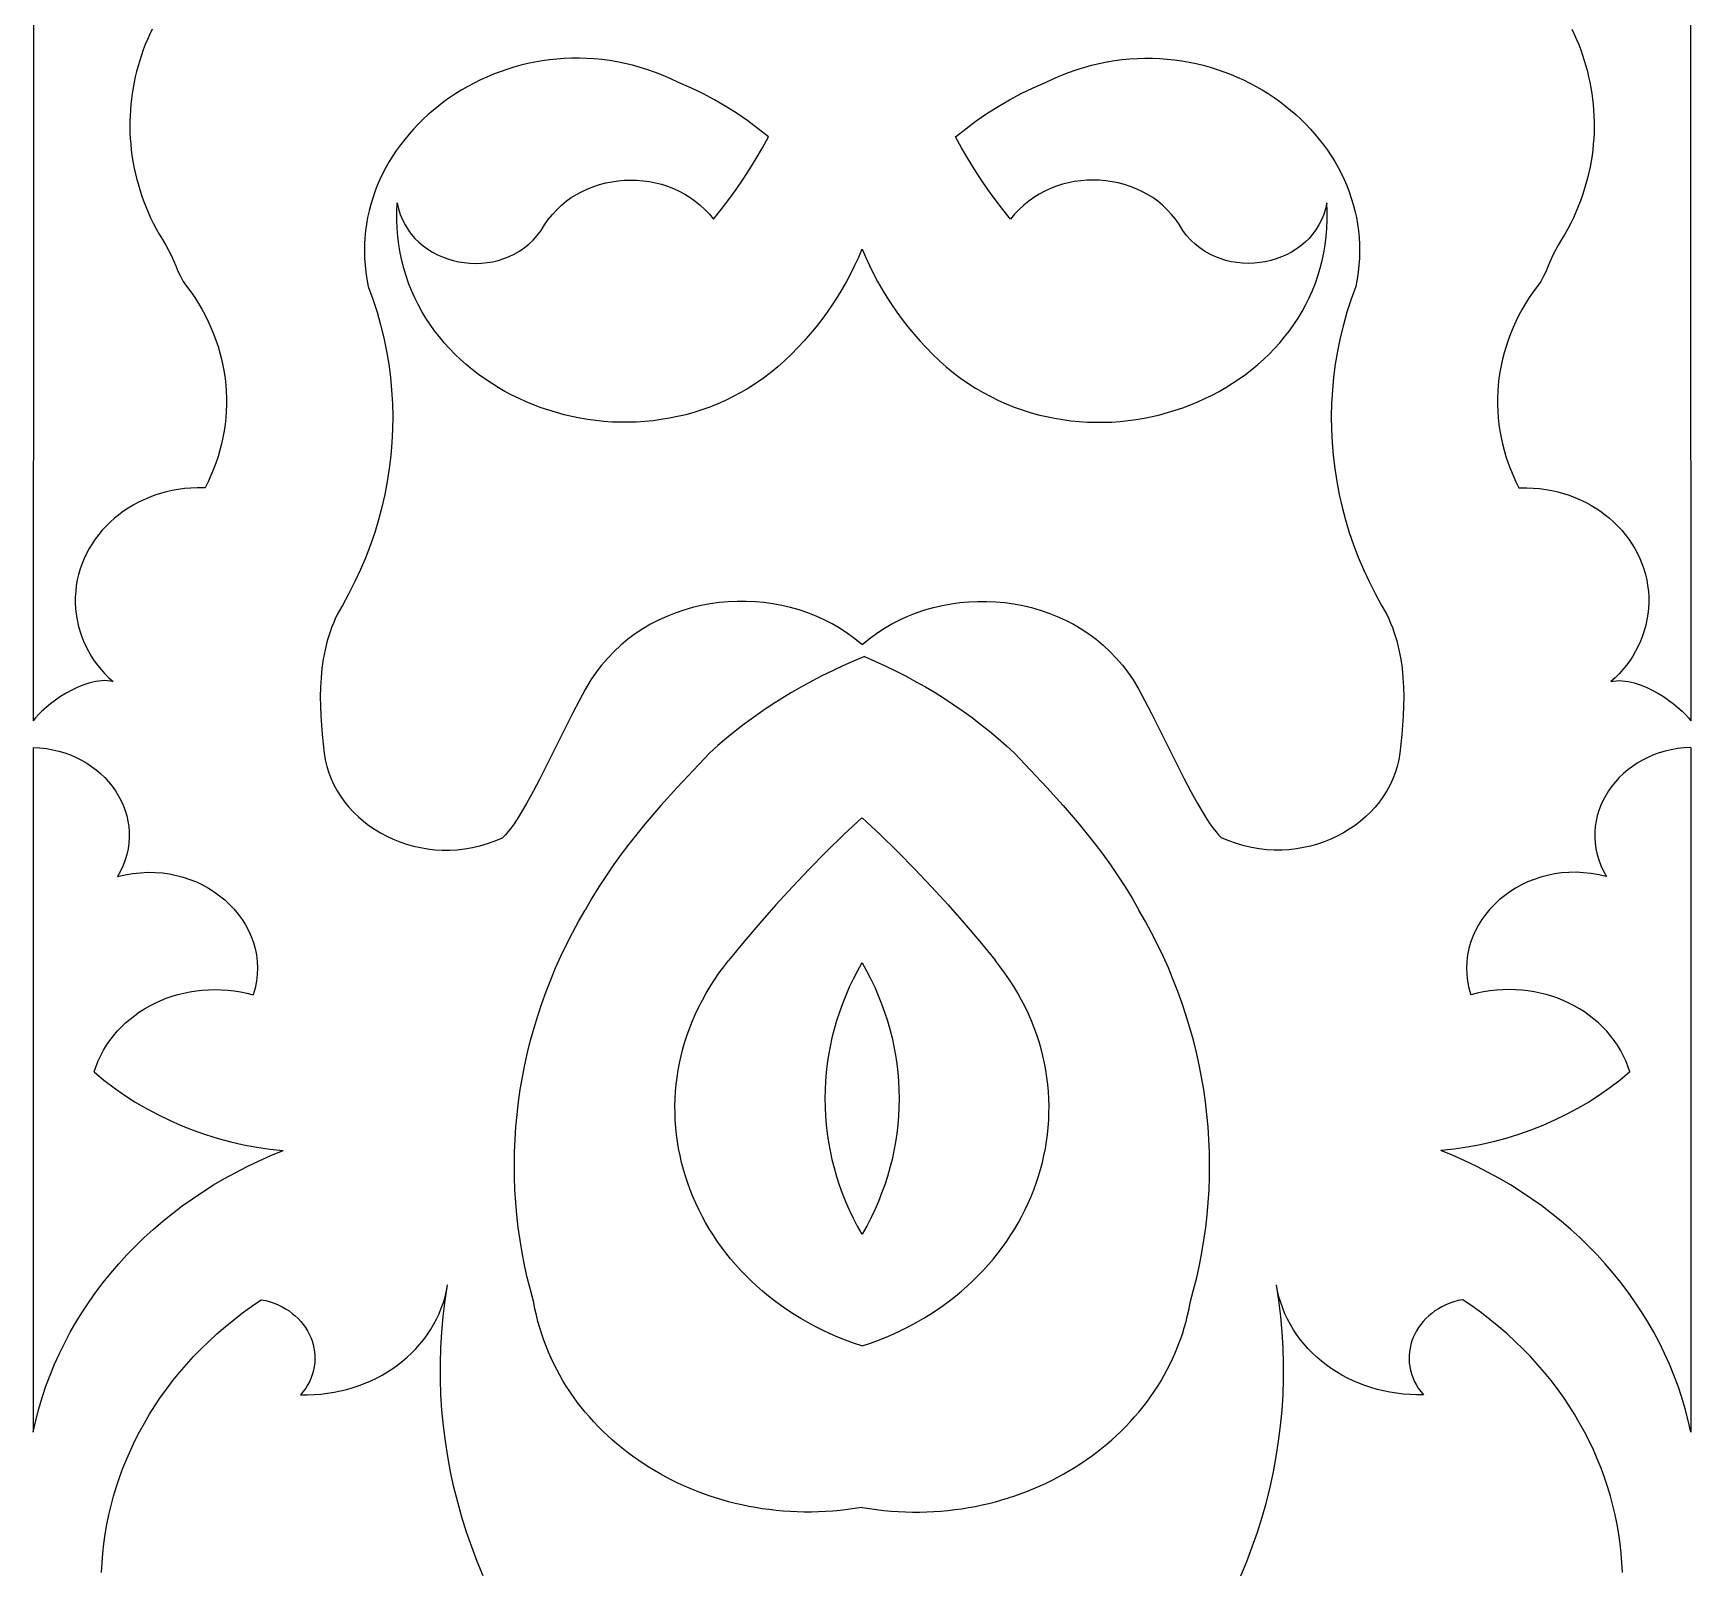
# Model space of a CAD drawing. Extents: x -43 to 42, y -286 to 286.
# Drawn here: x -42.5 to 42.5, y 134.9 to 213.6 of the extents above; entities that cross this region are included whole.
import ezdxf

# ---------------------------------------------------------------- set-up
doc = ezdxf.new("R2010")
doc.units = 0
doc.layers.add('LAYER_1', color=18, linetype='CONTINUOUS')

msp = doc.modelspace()

# ---------------------------------------------------------------- linework, layer by layer
at = {"layer": 'LAYER_1'}
for points in [[(-42.475, 231.736), (-42.495, 178.334)], [(42.469, 231.736), (42.489, 178.334)], [(-36.402, 213.795), (-36.525, 213.532), (-36.641, 213.266), (-36.751, 212.998), (-36.853, 212.728), (-36.949, 212.455), (-37.038, 212.181), (-37.12, 211.904), (-37.195, 211.626), (-37.263, 211.346), (-37.323, 211.064), (-37.377, 210.781), (-37.423, 210.496), (-37.462, 210.21), (-37.493, 209.923), (-37.517, 209.635), (-37.534, 209.346), (-37.543, 209.057), (-37.544, 208.766), (-37.538, 208.475), (-37.523, 208.184), (-37.502, 207.892), (-37.472, 207.6), (-37.434, 207.308), (-37.388, 207.016), (-37.335, 206.724), (-37.273, 206.433), (-37.203, 206.142), (-37.125, 205.851), (-37.038, 205.561), (-36.943, 205.271), (-36.84, 204.983), (-36.728, 204.695), (-36.608, 204.409), (-36.48, 204.124), (-36.342, 203.84), (-36.196, 203.557), (-36.041, 203.276), (-35.878, 202.997), (-35.705, 202.719), (-35.556, 202.463), (-35.426, 202.198), (-35.192, 201.655), (-35.075, 201.384), (-34.948, 201.118), (-34.804, 200.86), (-34.723, 200.736), (-34.636, 200.615), (-34.421, 200.325), (-34.219, 200.03), (-34.028, 199.731), (-33.849, 199.427), (-33.682, 199.119), (-33.526, 198.807), (-33.383, 198.492), (-33.251, 198.173), (-33.132, 197.852), (-33.024, 197.527), (-32.928, 197.201), (-32.844, 196.872), (-32.772, 196.541), (-32.712, 196.209), (-32.664, 195.876), (-32.628, 195.541), (-32.604, 195.206), (-32.592, 194.87), (-32.591, 194.534), (-32.603, 194.198), (-32.627, 193.862), (-32.663, 193.527), (-32.711, 193.193), (-32.771, 192.86), (-32.843, 192.529), (-32.926, 192.199), (-33.023, 191.871), (-33.131, 191.545), (-33.251, 191.222), (-33.383, 190.902), (-33.527, 190.585), (-33.684, 190.271), (-33.772, 190.275), (-34.1, 190.277), (-34.424, 190.264), (-34.744, 190.236), (-35.059, 190.195), (-35.37, 190.139), (-35.675, 190.069), (-35.974, 189.987), (-36.267, 189.892), (-36.553, 189.784), (-36.832, 189.664), (-37.103, 189.533), (-37.367, 189.39), (-37.622, 189.235), (-37.869, 189.071), (-38.106, 188.896), (-38.334, 188.71), (-38.552, 188.516), (-38.759, 188.312), (-38.956, 188.099), (-39.141, 187.877), (-39.315, 187.647), (-39.477, 187.409), (-39.626, 187.164), (-39.762, 186.912), (-39.886, 186.652), (-39.995, 186.387), (-40.09, 186.115), (-40.171, 185.837), (-40.237, 185.554), (-40.288, 185.266), (-40.322, 184.973), (-40.341, 184.676), (-40.343, 184.378), (-40.328, 184.083), (-40.298, 183.793), (-40.252, 183.507), (-40.19, 183.225), (-40.114, 182.948), (-40.023, 182.677), (-39.918, 182.411), (-39.8, 182.151), (-39.668, 181.898), (-39.523, 181.651), (-39.365, 181.412), (-39.195, 181.18), (-39.014, 180.956), (-38.821, 180.741), (-38.617, 180.534), (-38.402, 180.336)], [(36.396, 213.795), (36.519, 213.532), (36.635, 213.266), (36.744, 212.998), (36.847, 212.728), (36.943, 212.455), (37.032, 212.181), (37.114, 211.904), (37.189, 211.626), (37.256, 211.346), (37.317, 211.064), (37.371, 210.781), (37.417, 210.496), (37.456, 210.21), (37.487, 209.923), (37.511, 209.635), (37.528, 209.346), (37.537, 209.057), (37.538, 208.766), (37.531, 208.475), (37.517, 208.184), (37.495, 207.892), (37.466, 207.6), (37.428, 207.308), (37.382, 207.016), (37.329, 206.724), (37.267, 206.433), (37.197, 206.142), (37.118, 205.851), (37.032, 205.561), (36.937, 205.271), (36.834, 204.983), (36.722, 204.695), (36.602, 204.409), (36.473, 204.124), (36.336, 203.84), (36.19, 203.557), (36.035, 203.276), (35.871, 202.997), (35.699, 202.719), (35.55, 202.463), (35.42, 202.198), (35.186, 201.655), (35.069, 201.384), (34.942, 201.118), (34.798, 200.86), (34.717, 200.736), (34.63, 200.615), (34.415, 200.325), (34.212, 200.03), (34.022, 199.731), (33.843, 199.427), (33.675, 199.119), (33.52, 198.807), (33.377, 198.492), (33.245, 198.173), (33.126, 197.852), (33.018, 197.527), (32.922, 197.201), (32.838, 196.872), (32.766, 196.541), (32.706, 196.209), (32.658, 195.876), (32.622, 195.541), (32.598, 195.206), (32.585, 194.87), (32.585, 194.534), (32.597, 194.198), (32.621, 193.862), (32.657, 193.527), (32.705, 193.193), (32.764, 192.86), (32.836, 192.529), (32.92, 192.199), (33.016, 191.871), (33.124, 191.545), (33.245, 191.222), (33.377, 190.902), (33.521, 190.585), (33.678, 190.271), (33.766, 190.275), (34.094, 190.277), (34.418, 190.264), (34.738, 190.236), (35.053, 190.195), (35.364, 190.139), (35.669, 190.069), (35.968, 189.987), (36.26, 189.892), (36.547, 189.784), (36.826, 189.664), (37.097, 189.533), (37.361, 189.39), (37.616, 189.235), (37.863, 189.071), (38.1, 188.896), (38.328, 188.71), (38.546, 188.516), (38.753, 188.312), (38.95, 188.099), (39.135, 187.877), (39.309, 187.647), (39.471, 187.409), (39.62, 187.164), (39.756, 186.912), (39.879, 186.652), (39.989, 186.387), (40.084, 186.115), (40.165, 185.837), (40.231, 185.554), (40.281, 185.266), (40.316, 184.973), (40.335, 184.676), (40.337, 184.378), (40.322, 184.083), (40.292, 183.793), (40.246, 183.507), (40.184, 183.225), (40.108, 182.948), (40.017, 182.677), (39.912, 182.411), (39.793, 182.151), (39.661, 181.898), (39.516, 181.651), (39.359, 181.412), (39.189, 181.18), (39.008, 180.956), (38.815, 180.741), (38.611, 180.534), (38.396, 180.336)], [(-0.012, 202.506), (-0.191, 202.082), (-0.383, 201.664), (-0.587, 201.25), (-0.804, 200.843), (-1.033, 200.441), (-1.275, 200.045), (-1.528, 199.655), (-1.793, 199.272), (-2.07, 198.896), (-2.358, 198.526), (-2.658, 198.164), (-2.97, 197.809), (-3.292, 197.462), (-3.625, 197.122), (-3.97, 196.791), (-4.325, 196.468), (-4.689, 196.173), (-5.06, 195.895), (-5.438, 195.634), (-5.821, 195.39), (-6.209, 195.163), (-6.603, 194.952), (-7.001, 194.758), (-7.403, 194.579), (-7.808, 194.417), (-8.217, 194.27), (-8.629, 194.139), (-9.043, 194.024), (-9.46, 193.923), (-9.878, 193.838), (-10.297, 193.768), (-10.717, 193.712), (-11.138, 193.671), (-11.558, 193.644), (-11.979, 193.632), (-12.398, 193.633), (-12.816, 193.648), (-13.233, 193.677), (-13.647, 193.72), (-14.059, 193.776), (-14.468, 193.844), (-14.874, 193.926), (-15.276, 194.021), (-15.675, 194.128), (-16.068, 194.248), (-16.457, 194.38), (-16.84, 194.524), (-17.218, 194.679), (-17.59, 194.847), (-17.955, 195.026), (-18.313, 195.216), (-18.663, 195.418), (-19.006, 195.631), (-19.341, 195.854), (-19.667, 196.088), (-19.984, 196.333), (-20.292, 196.588), (-20.59, 196.853), (-20.878, 197.128), (-21.155, 197.412), (-21.421, 197.707), (-21.675, 198.011), (-21.918, 198.324), (-22.148, 198.646), (-22.366, 198.976), (-22.57, 199.316), (-22.761, 199.664), (-22.938, 200.021), (-23.101, 200.385), (-23.249, 200.758), (-23.382, 201.139), (-23.499, 201.527), (-23.601, 201.922), (-23.686, 202.325), (-23.754, 202.735), (-23.805, 203.152), (-23.838, 203.576), (-23.854, 204.006), (-23.851, 204.443), (-23.829, 204.886), (-23.764, 204.581), (-23.675, 204.29), (-23.564, 204.014), (-23.432, 203.752), (-23.281, 203.506), (-23.111, 203.275), (-22.923, 203.06), (-22.721, 202.86), (-22.503, 202.677), (-22.272, 202.509), (-22.03, 202.359), (-21.776, 202.225), (-21.514, 202.109), (-21.243, 202.009), (-20.965, 201.927), (-20.682, 201.863), (-20.395, 201.818), (-20.104, 201.79), (-19.812, 201.781), (-19.52, 201.791), (-19.229, 201.82), (-18.94, 201.868), (-18.654, 201.936), (-18.373, 202.023), (-18.099, 202.131), (-17.831, 202.259), (-17.573, 202.407), (-17.324, 202.576), (-17.087, 202.766), (-16.862, 202.978), (-16.651, 203.211), (-16.455, 203.466), (-16.28, 203.759), (-16.088, 204.035), (-15.88, 204.293), (-15.656, 204.534), (-15.419, 204.757), (-15.169, 204.962), (-14.907, 205.15), (-14.634, 205.32), (-14.351, 205.473), (-14.06, 205.608), (-13.761, 205.725), (-13.456, 205.824), (-13.145, 205.905), (-12.829, 205.969), (-12.511, 206.015), (-12.19, 206.043), (-11.867, 206.053), (-11.545, 206.045), (-11.224, 206.019), (-10.904, 205.976), (-10.588, 205.914), (-10.276, 205.834), (-9.969, 205.736), (-9.668, 205.621), (-9.375, 205.487), (-9.09, 205.335), (-8.815, 205.164), (-8.55, 204.976), (-8.296, 204.77), (-8.056, 204.545), (-7.829, 204.302), (-7.617, 204.041), (-7.217, 204.541), (-6.83, 205.049), (-6.458, 205.566), (-6.099, 206.091), (-5.754, 206.623), (-5.423, 207.163), (-5.107, 207.711), (-4.804, 208.266), (-5.321, 208.687), (-5.855, 209.089), (-6.408, 209.47), (-6.978, 209.831), (-7.564, 210.171), (-8.165, 210.49), (-8.782, 210.786), (-9.412, 211.06), (-9.804, 211.245), (-10.198, 211.415), (-10.591, 211.568), (-10.986, 211.707), (-11.38, 211.83), (-11.775, 211.938), (-12.169, 212.032), (-12.563, 212.111), (-12.955, 212.176), (-13.347, 212.228), (-13.737, 212.265), (-14.126, 212.289), (-14.512, 212.3), (-14.897, 212.297), (-15.279, 212.282), (-15.658, 212.254), (-16.034, 212.214), (-16.407, 212.162), (-16.776, 212.098), (-17.141, 212.022), (-17.503, 211.935), (-17.86, 211.837), (-18.212, 211.727), (-18.559, 211.607), (-18.902, 211.476), (-19.238, 211.335), (-19.569, 211.184), (-19.895, 211.023), (-20.213, 210.853), (-20.526, 210.673), (-20.831, 210.484), (-21.129, 210.286), (-21.42, 210.079), (-21.704, 209.864), (-21.979, 209.64), (-22.246, 209.409), (-22.505, 209.169), (-22.755, 208.923), (-22.997, 208.669), (-23.229, 208.407), (-23.451, 208.139), (-23.664, 207.864), (-23.866, 207.583), (-24.058, 207.296), (-24.24, 207.002), (-24.411, 206.703), (-24.57, 206.399), (-24.719, 206.089), (-24.855, 205.774), (-24.98, 205.454), (-25.092, 205.13), (-25.192, 204.801), (-25.279, 204.468), (-25.353, 204.132), (-25.414, 203.791), (-25.461, 203.447), (-25.495, 203.1), (-25.514, 202.75), (-25.519, 202.397), (-25.509, 202.042), (-25.484, 201.684), (-25.444, 201.324), (-25.389, 200.963), (-25.318, 200.599), (-25.082, 199.944), (-24.87, 199.285), (-24.684, 198.622), (-24.522, 197.956), (-24.385, 197.288), (-24.273, 196.618), (-24.184, 195.947), (-24.121, 195.275), (-24.081, 194.603), (-24.065, 193.931), (-24.073, 193.26), (-24.106, 192.59), (-24.161, 191.923), (-24.241, 191.257), (-24.344, 190.595), (-24.47, 189.936), (-24.62, 189.281), (-24.793, 188.63), (-24.989, 187.985), (-25.208, 187.345), (-25.45, 186.711), (-25.715, 186.084), (-26.002, 185.464), (-26.312, 184.852), (-26.644, 184.248), (-26.676, 184.195), (-26.796, 183.984), (-26.908, 183.771), (-27.012, 183.554), (-27.108, 183.335), (-27.197, 183.113), (-27.278, 182.888), (-27.42, 182.432), (-27.536, 181.968), (-27.626, 181.496), (-27.694, 181.019), (-27.741, 180.537), (-27.769, 180.052), (-27.779, 179.565), (-27.774, 179.078), (-27.755, 178.59), (-27.724, 178.105), (-27.683, 177.622), (-27.578, 176.67), (-27.524, 176.328), (-27.445, 175.993), (-27.345, 175.666), (-27.222, 175.347), (-27.079, 175.038), (-26.915, 174.738), (-26.733, 174.449), (-26.532, 174.171), (-26.314, 173.905), (-26.079, 173.65), (-25.828, 173.409), (-25.563, 173.18), (-25.283, 172.966), (-24.991, 172.766), (-24.685, 172.581), (-24.369, 172.413), (-24.042, 172.26), (-23.704, 172.124), (-23.358, 172.006), (-23.004, 171.906), (-22.643, 171.825), (-22.275, 171.763), (-21.902, 171.72), (-21.524, 171.699), (-21.142, 171.698), (-20.757, 171.719), (-20.37, 171.762), (-19.981, 171.829), (-19.593, 171.918), (-19.204, 172.032), (-18.817, 172.17), (-18.432, 172.334)], [(0.006, 202.506), (0.185, 202.082), (0.377, 201.664), (0.581, 201.25), (0.798, 200.843), (1.027, 200.441), (1.268, 200.045), (1.522, 199.655), (1.787, 199.272), (2.064, 198.896), (2.352, 198.526), (2.652, 198.164), (2.963, 197.809), (3.286, 197.462), (3.619, 197.122), (3.963, 196.791), (4.318, 196.468), (4.683, 196.173), (5.054, 195.895), (5.432, 195.634), (5.815, 195.39), (6.203, 195.163), (6.597, 194.952), (6.994, 194.758), (7.396, 194.579), (7.802, 194.417), (8.211, 194.27), (8.623, 194.139), (9.037, 194.024), (9.454, 193.923), (9.872, 193.838), (10.291, 193.768), (10.711, 193.712), (11.132, 193.671), (11.552, 193.644), (11.972, 193.632), (12.392, 193.633), (12.81, 193.648), (13.226, 193.677), (13.641, 193.72), (14.053, 193.776), (14.462, 193.844), (14.868, 193.926), (15.27, 194.021), (15.668, 194.128), (16.062, 194.248), (16.451, 194.38), (16.834, 194.524), (17.212, 194.679), (17.583, 194.847), (17.948, 195.026), (18.307, 195.216), (18.657, 195.418), (19, 195.631), (19.335, 195.854), (19.661, 196.088), (19.978, 196.333), (20.286, 196.588), (20.584, 196.853), (20.871, 197.128), (21.148, 197.412), (21.414, 197.707), (21.669, 198.011), (21.912, 198.324), (22.142, 198.646), (22.36, 198.976), (22.564, 199.316), (22.755, 199.664), (22.932, 200.021), (23.095, 200.385), (23.243, 200.758), (23.376, 201.139), (23.493, 201.527), (23.595, 201.922), (23.68, 202.325), (23.748, 202.735), (23.799, 203.152), (23.832, 203.576), (23.848, 204.006), (23.844, 204.443), (23.823, 204.886), (23.757, 204.581), (23.669, 204.29), (23.558, 204.014), (23.426, 203.752), (23.274, 203.506), (23.104, 203.275), (22.917, 203.06), (22.714, 202.86), (22.497, 202.677), (22.266, 202.509), (22.023, 202.359), (21.77, 202.225), (21.507, 202.109), (21.237, 202.009), (20.959, 201.927), (20.676, 201.863), (20.389, 201.818), (20.098, 201.79), (19.806, 201.781), (19.514, 201.791), (19.223, 201.82), (18.934, 201.868), (18.648, 201.936), (18.367, 202.023), (18.092, 202.131), (17.825, 202.259), (17.566, 202.407), (17.318, 202.576), (17.08, 202.766), (16.855, 202.978), (16.644, 203.211), (16.448, 203.466), (16.274, 203.759), (16.082, 204.035), (15.873, 204.293), (15.65, 204.534), (15.413, 204.757), (15.163, 204.962), (14.901, 205.15), (14.628, 205.32), (14.345, 205.473), (14.054, 205.608), (13.755, 205.725), (13.449, 205.824), (13.138, 205.905), (12.823, 205.969), (12.504, 206.015), (12.183, 206.043), (11.861, 206.053), (11.539, 206.045), (11.218, 206.019), (10.898, 205.976), (10.582, 205.914), (10.27, 205.834), (9.963, 205.736), (9.662, 205.621), (9.369, 205.487), (9.084, 205.335), (8.808, 205.164), (8.543, 204.976), (8.29, 204.77), (8.049, 204.545), (7.823, 204.302), (7.611, 204.041), (7.21, 204.541), (6.824, 205.049), (6.452, 205.566), (6.093, 206.091), (5.748, 206.623), (5.417, 207.163), (5.101, 207.711), (4.798, 208.266), (5.315, 208.687), (5.849, 209.089), (6.402, 209.47), (6.971, 209.831), (7.557, 210.171), (8.159, 210.49), (8.776, 210.786), (9.406, 211.06), (9.798, 211.245), (10.191, 211.415), (10.585, 211.568), (10.98, 211.707), (11.374, 211.83), (11.769, 211.938), (12.163, 212.032), (12.556, 212.111), (12.949, 212.176), (13.341, 212.228), (13.731, 212.265), (14.119, 212.289), (14.506, 212.3), (14.89, 212.297), (15.272, 212.282), (15.652, 212.254), (16.028, 212.214), (16.401, 212.162), (16.77, 212.098), (17.135, 212.022), (17.497, 211.935), (17.854, 211.837), (18.206, 211.727), (18.553, 211.607), (18.896, 211.476), (19.232, 211.335), (19.563, 211.184), (19.888, 211.023), (20.207, 210.853), (20.519, 210.673), (20.825, 210.484), (21.123, 210.286), (21.414, 210.079), (21.697, 209.864), (21.973, 209.64), (22.24, 209.409), (22.499, 209.169), (22.749, 208.923), (22.99, 208.669), (23.222, 208.407), (23.445, 208.139), (23.657, 207.864), (23.86, 207.583), (24.052, 207.296), (24.234, 207.002), (24.405, 206.703), (24.564, 206.399), (24.713, 206.089), (24.849, 205.774), (24.974, 205.454), (25.086, 205.13), (25.186, 204.801), (25.273, 204.468), (25.347, 204.132), (25.408, 203.791), (25.455, 203.447), (25.488, 203.1), (25.508, 202.75), (25.513, 202.397), (25.503, 202.042), (25.478, 201.684), (25.438, 201.324), (25.383, 200.963), (25.312, 200.599), (25.075, 199.944), (24.864, 199.285), (24.678, 198.622), (24.516, 197.956), (24.379, 197.288), (24.266, 196.618), (24.178, 195.947), (24.114, 195.275), (24.075, 194.603), (24.059, 193.931), (24.067, 193.26), (24.099, 192.59), (24.155, 191.923), (24.235, 191.257), (24.338, 190.595), (24.464, 189.936), (24.614, 189.281), (24.787, 188.63), (24.983, 187.985), (25.202, 187.345), (25.444, 186.711), (25.708, 186.084), (25.996, 185.464), (26.306, 184.852), (26.638, 184.248), (26.67, 184.195), (26.79, 183.984), (26.902, 183.771), (27.006, 183.554), (27.102, 183.335), (27.191, 183.113), (27.272, 182.888), (27.414, 182.432), (27.53, 181.968), (27.62, 181.496), (27.688, 181.019), (27.735, 180.537), (27.763, 180.052), (27.773, 179.565), (27.768, 179.078), (27.749, 178.59), (27.718, 178.105), (27.677, 177.622), (27.572, 176.67), (27.517, 176.328), (27.439, 175.993), (27.338, 175.666), (27.216, 175.347), (27.073, 175.038), (26.909, 174.738), (26.727, 174.449), (26.526, 174.171), (26.308, 173.905), (26.073, 173.65), (25.822, 173.409), (25.557, 173.18), (25.277, 172.966), (24.984, 172.766), (24.679, 172.581), (24.363, 172.413), (24.035, 172.26), (23.698, 172.124), (23.352, 172.006), (22.998, 171.906), (22.637, 171.825), (22.269, 171.763), (21.896, 171.72), (21.518, 171.699), (21.136, 171.698), (20.751, 171.719), (20.364, 171.762), (19.975, 171.829), (19.586, 171.918), (19.198, 172.032), (18.811, 172.17), (18.426, 172.334)], [(-0.006, 182.245), (-0.365, 182.539), (-0.739, 182.812), (-1.126, 183.064), (-1.525, 183.295), (-1.935, 183.506), (-2.355, 183.695), (-2.784, 183.863), (-3.221, 184.011), (-3.664, 184.137), (-4.113, 184.242), (-4.568, 184.326), (-5.025, 184.389), (-5.486, 184.431), (-5.948, 184.452), (-6.411, 184.451), (-6.873, 184.43), (-7.334, 184.387), (-7.792, 184.323), (-8.247, 184.237), (-8.697, 184.13), (-9.141, 184.002), (-9.579, 183.853), (-10.009, 183.682), (-10.43, 183.49), (-10.841, 183.276), (-11.241, 183.041), (-11.63, 182.785), (-12.005, 182.507), (-12.366, 182.207), (-12.713, 181.886), (-13.043, 181.543), (-13.356, 181.179)], [(0, 182.245), (0.359, 182.539), (0.733, 182.812), (1.12, 183.064), (1.519, 183.295), (1.929, 183.506), (2.349, 183.695), (2.778, 183.863), (3.214, 184.011), (3.658, 184.137), (4.107, 184.242), (4.561, 184.326), (5.019, 184.389), (5.48, 184.431), (5.942, 184.452), (6.405, 184.451), (6.867, 184.43), (7.328, 184.387), (7.786, 184.323), (8.241, 184.237), (8.691, 184.13), (9.135, 184.002), (9.573, 183.853), (10.002, 183.682), (10.423, 183.49), (10.835, 183.276), (11.235, 183.041), (11.623, 182.785), (11.999, 182.507), (12.36, 182.207), (12.706, 181.886), (13.037, 181.543), (13.35, 181.179)], [(-13.356, 181.179), (-13.485, 181.026), (-13.619, 180.848), (-13.757, 180.648), (-13.9, 180.426), (-14.197, 179.926), (-14.508, 179.361), (-14.83, 178.744), (-15.161, 178.089), (-15.839, 176.717), (-16.525, 175.349), (-16.864, 174.701), (-17.198, 174.093), (-17.524, 173.539), (-17.684, 173.286), (-17.84, 173.052), (-17.994, 172.838), (-18.143, 172.646), (-18.29, 172.477), (-18.432, 172.334)], [(0.118, 181.619), (-0.436, 181.39), (-0.984, 181.149), (-1.524, 180.897), (-2.057, 180.634), (-2.583, 180.361), (-3.101, 180.077), (-3.612, 179.782), (-4.115, 179.476), (-4.61, 179.16), (-5.096, 178.835), (-5.574, 178.498), (-6.043, 178.152), (-6.504, 177.797), (-6.955, 177.431), (-7.397, 177.056), (-7.829, 176.671)], [(0.118, 181.619), (0.656, 181.387), (1.189, 181.145), (1.714, 180.891), (2.232, 180.627), (2.743, 180.352), (3.246, 180.067), (3.742, 179.772), (4.23, 179.466), (4.709, 179.151), (5.18, 178.825), (5.643, 178.49), (6.097, 178.145), (6.542, 177.791), (6.979, 177.427), (7.405, 177.054), (7.823, 176.671)], [(13.35, 181.179), (13.479, 181.026), (13.613, 180.848), (13.751, 180.648), (13.894, 180.426), (14.191, 179.926), (14.502, 179.361), (14.824, 178.744), (15.155, 178.089), (15.833, 176.717), (16.519, 175.349), (16.858, 174.701), (17.192, 174.093), (17.518, 173.539), (17.677, 173.286), (17.834, 173.052), (17.987, 172.838), (18.137, 172.646), (18.284, 172.477), (18.426, 172.334)], [(-38.402, 180.336), (-38.544, 180.364), (-38.688, 180.381), (-38.835, 180.387), (-38.985, 180.383), (-39.136, 180.369), (-39.289, 180.347), (-39.597, 180.277), (-39.906, 180.177), (-40.213, 180.052), (-40.515, 179.906), (-40.81, 179.743), (-41.092, 179.568), (-41.361, 179.383), (-41.612, 179.195), (-41.843, 179.006), (-42.05, 178.822), (-42.23, 178.646), (-42.38, 178.482), (-42.497, 178.335)], [(38.396, 180.336), (38.538, 180.364), (38.682, 180.381), (38.829, 180.387), (38.979, 180.383), (39.13, 180.369), (39.282, 180.347), (39.59, 180.277), (39.9, 180.177), (40.207, 180.052), (40.509, 179.906), (40.803, 179.743), (41.086, 179.568), (41.355, 179.383), (41.606, 179.195), (41.837, 179.006), (42.043, 178.822), (42.224, 178.646), (42.374, 178.482), (42.491, 178.335)], [(-42.495, 176.956), (-42.154, 176.939), (-41.821, 176.902), (-41.497, 176.847), (-41.181, 176.774), (-40.875, 176.683), (-40.579, 176.576), (-40.293, 176.452), (-40.018, 176.314), (-39.755, 176.161), (-39.504, 175.994), (-39.266, 175.814), (-39.041, 175.622), (-38.83, 175.418), (-38.633, 175.204), (-38.452, 174.98), (-38.285, 174.746), (-38.135, 174.503), (-38.001, 174.253), (-37.885, 173.996), (-37.786, 173.732), (-37.705, 173.463), (-37.643, 173.189), (-37.6, 172.91), (-37.577, 172.629), (-37.575, 172.344), (-37.593, 172.057), (-37.634, 171.77), (-37.696, 171.482), (-37.781, 171.194), (-37.889, 170.907), (-38.02, 170.621), (-38.176, 170.338)], [(-42.495, 176.949), (-42.495, 141.861)], [(42.488, 176.956), (42.148, 176.939), (41.815, 176.902), (41.491, 176.847), (41.175, 176.774), (40.869, 176.683), (40.573, 176.576), (40.287, 176.452), (40.012, 176.314), (39.749, 176.161), (39.498, 175.994), (39.26, 175.814), (39.035, 175.622), (38.824, 175.418), (38.627, 175.204), (38.446, 174.98), (38.279, 174.746), (38.129, 174.503), (37.995, 174.253), (37.878, 173.996), (37.779, 173.732), (37.699, 173.463), (37.637, 173.189), (37.594, 172.91), (37.571, 172.629), (37.569, 172.344), (37.587, 172.057), (37.627, 171.77), (37.69, 171.482), (37.774, 171.194), (37.882, 170.907), (38.014, 170.621), (38.17, 170.338)], [(42.489, 176.949), (42.489, 141.861)], [(-7.829, 176.671), (-8.65, 175.806), (-9.482, 174.914), (-10.316, 173.988), (-10.731, 173.51), (-11.144, 173.022), (-11.552, 172.522), (-11.955, 172.009), (-12.352, 171.483), (-12.741, 170.944), (-13.122, 170.389), (-13.493, 169.819), (-13.853, 169.233), (-14.201, 168.629)], [(7.823, 176.671), (8.643, 175.806), (9.476, 174.914), (10.31, 173.988), (10.725, 173.51), (11.138, 173.022), (11.546, 172.522), (11.949, 172.009), (12.346, 171.483), (12.735, 170.944), (13.116, 170.389), (13.487, 169.819), (13.847, 169.233), (14.194, 168.629)], [(-0.016, 173.358), (-0.934, 172.495), (-1.833, 171.617), (-2.714, 170.724), (-3.575, 169.817), (-4.418, 168.896), (-5.242, 167.961), (-6.046, 167.012), (-6.83, 166.049)], [(0.01, 173.358), (0.928, 172.495), (1.827, 171.617), (2.707, 170.724), (3.569, 169.817), (4.412, 168.896), (5.235, 167.961), (6.039, 167.012), (6.824, 166.049)], [(-38.176, 170.338), (-37.784, 170.432), (-37.394, 170.5), (-37.007, 170.543), (-36.624, 170.561), (-36.246, 170.555), (-35.874, 170.526), (-35.509, 170.476), (-35.151, 170.403), (-34.802, 170.31), (-34.463, 170.197), (-34.134, 170.065), (-33.816, 169.915), (-33.511, 169.747), (-33.218, 169.563), (-32.94, 169.362), (-32.676, 169.146), (-32.429, 168.916), (-32.198, 168.673), (-31.984, 168.416), (-31.789, 168.148), (-31.614, 167.868), (-31.458, 167.578), (-31.324, 167.278), (-31.212, 166.969), (-31.123, 166.652), (-31.057, 166.328), (-31.017, 165.997), (-31.002, 165.661), (-31.014, 165.319), (-31.053, 164.973), (-31.12, 164.624), (-31.217, 164.272)], [(38.17, 170.338), (37.778, 170.432), (37.387, 170.5), (37, 170.543), (36.618, 170.561), (36.24, 170.555), (35.868, 170.526), (35.503, 170.476), (35.145, 170.403), (34.796, 170.31), (34.457, 170.197), (34.128, 170.065), (33.81, 169.915), (33.505, 169.747), (33.212, 169.563), (32.934, 169.362), (32.67, 169.146), (32.423, 168.916), (32.192, 168.673), (31.978, 168.416), (31.783, 168.148), (31.607, 167.868), (31.452, 167.578), (31.318, 167.278), (31.206, 166.969), (31.117, 166.652), (31.051, 166.328), (31.011, 165.997), (30.996, 165.661), (31.008, 165.319), (31.047, 164.973), (31.114, 164.624), (31.211, 164.272)], [(-16.832, 148.512), (-17.007, 149.147), (-17.165, 149.785), (-17.306, 150.424), (-17.43, 151.065), (-17.537, 151.707), (-17.627, 152.351), (-17.701, 152.995), (-17.758, 153.64), (-17.798, 154.285), (-17.822, 154.93), (-17.829, 155.575), (-17.82, 156.22), (-17.794, 156.864), (-17.751, 157.506), (-17.692, 158.148), (-17.617, 158.789), (-17.525, 159.427), (-17.417, 160.064), (-17.292, 160.698), (-17.151, 161.33), (-16.994, 161.96), (-16.82, 162.586), (-16.631, 163.209), (-16.425, 163.829), (-16.203, 164.444), (-15.965, 165.056), (-15.711, 165.664), (-15.441, 166.267), (-15.155, 166.865), (-14.853, 167.458), (-14.535, 168.046), (-14.201, 168.629)], [(16.826, 148.512), (17.001, 149.147), (17.159, 149.785), (17.3, 150.424), (17.424, 151.065), (17.531, 151.707), (17.621, 152.351), (17.695, 152.995), (17.752, 153.64), (17.792, 154.285), (17.816, 154.93), (17.823, 155.575), (17.814, 156.22), (17.788, 156.864), (17.745, 157.506), (17.686, 158.148), (17.61, 158.789), (17.519, 159.427), (17.41, 160.064), (17.286, 160.698), (17.145, 161.33), (16.988, 161.96), (16.814, 162.586), (16.625, 163.209), (16.419, 163.829), (16.197, 164.444), (15.959, 165.056), (15.705, 165.664), (15.435, 166.267), (15.149, 166.865), (14.846, 167.458), (14.528, 168.046), (14.194, 168.629)], [(-0.014, 146.281), (-0.433, 146.422), (-0.844, 146.574), (-1.247, 146.735), (-1.641, 146.906), (-2.027, 147.086), (-2.404, 147.275), (-2.773, 147.473), (-3.133, 147.679), (-3.484, 147.894), (-3.826, 148.117), (-4.159, 148.348), (-4.483, 148.587), (-4.798, 148.833), (-5.104, 149.086), (-5.4, 149.347), (-5.688, 149.614), (-5.965, 149.888), (-6.233, 150.168), (-6.492, 150.454), (-6.74, 150.746), (-6.979, 151.044), (-7.209, 151.347), (-7.428, 151.656), (-7.637, 151.97), (-7.836, 152.288), (-8.025, 152.611), (-8.203, 152.938), (-8.371, 153.27), (-8.529, 153.605), (-8.676, 153.944), (-8.813, 154.286), (-8.939, 154.632), (-9.054, 154.98), (-9.158, 155.332), (-9.251, 155.686), (-9.333, 156.042), (-9.405, 156.4), (-9.465, 156.761), (-9.513, 157.122), (-9.551, 157.486), (-9.577, 157.85), (-9.591, 158.216), (-9.594, 158.582), (-9.585, 158.949), (-9.564, 159.316), (-9.532, 159.683), (-9.488, 160.05), (-9.431, 160.416), (-9.363, 160.783), (-9.282, 161.148), (-9.189, 161.512), (-9.084, 161.875), (-8.966, 162.236), (-8.836, 162.596), (-8.694, 162.954), (-8.538, 163.309), (-8.37, 163.663), (-8.189, 164.013), (-7.995, 164.361), (-7.789, 164.706), (-7.569, 165.047), (-7.336, 165.385), (-7.089, 165.719), (-6.83, 166.049)], [(-0.012, 165.916), (-0.241, 165.505), (-0.455, 165.089), (-0.655, 164.669), (-0.84, 164.246), (-1.01, 163.818), (-1.165, 163.388), (-1.305, 162.954), (-1.431, 162.517), (-1.542, 162.078), (-1.638, 161.637), (-1.719, 161.194), (-1.786, 160.749), (-1.838, 160.304), (-1.875, 159.857), (-1.897, 159.41), (-1.905, 158.962), (-1.897, 158.514), (-1.875, 158.067), (-1.839, 157.62), (-1.787, 157.174), (-1.721, 156.73), (-1.639, 156.286), (-1.543, 155.845), (-1.433, 155.406), (-1.307, 154.969), (-1.167, 154.535), (-1.012, 154.104), (-0.842, 153.676), (-0.657, 153.252), (-0.458, 152.832), (-0.243, 152.416), (-0.014, 152.004)], [(0.006, 165.916), (0.235, 165.505), (0.449, 165.089), (0.649, 164.669), (0.833, 164.246), (1.003, 163.818), (1.159, 163.388), (1.299, 162.954), (1.425, 162.517), (1.536, 162.078), (1.632, 161.637), (1.713, 161.194), (1.78, 160.749), (1.832, 160.304), (1.869, 159.857), (1.891, 159.41), (1.899, 158.962), (1.891, 158.514), (1.869, 158.067), (1.832, 157.62), (1.781, 157.174), (1.714, 156.73), (1.633, 156.286), (1.537, 155.845), (1.426, 155.406), (1.301, 154.969), (1.161, 154.535), (1.005, 154.104), (0.836, 153.676), (0.651, 153.252), (0.451, 152.832), (0.237, 152.416), (0.008, 152.004)], [(0.008, 146.281), (0.427, 146.422), (0.838, 146.574), (1.241, 146.735), (1.635, 146.906), (2.021, 147.086), (2.398, 147.275), (2.766, 147.473), (3.126, 147.679), (3.477, 147.894), (3.82, 148.117), (4.153, 148.348), (4.477, 148.587), (4.792, 148.833), (5.098, 149.086), (5.394, 149.347), (5.681, 149.614), (5.959, 149.888), (6.227, 150.168), (6.486, 150.454), (6.734, 150.746), (6.973, 151.044), (7.202, 151.347), (7.422, 151.656), (7.631, 151.97), (7.83, 152.288), (8.018, 152.611), (8.197, 152.938), (8.365, 153.27), (8.523, 153.605), (8.67, 153.944), (8.806, 154.286), (8.932, 154.632), (9.047, 154.98), (9.152, 155.332), (9.245, 155.686), (9.327, 156.042), (9.398, 156.4), (9.458, 156.761), (9.507, 157.122), (9.544, 157.486), (9.57, 157.85), (9.585, 158.216), (9.588, 158.582), (9.579, 158.949), (9.558, 159.316), (9.526, 159.683), (9.481, 160.05), (9.425, 160.416), (9.357, 160.783), (9.276, 161.148), (9.183, 161.512), (9.078, 161.875), (8.96, 162.236), (8.83, 162.596), (8.687, 162.954), (8.532, 163.309), (8.364, 163.663), (8.183, 164.013), (7.989, 164.361), (7.782, 164.706), (7.563, 165.047), (7.329, 165.385), (7.083, 165.719), (6.824, 166.049)], [(-39.374, 160.326), (-39.277, 160.617), (-39.164, 160.9), (-39.036, 161.175), (-38.893, 161.441), (-38.736, 161.699), (-38.566, 161.946), (-38.383, 162.185), (-38.188, 162.413), (-37.98, 162.632), (-37.762, 162.84), (-37.533, 163.038), (-37.293, 163.224), (-37.044, 163.4), (-36.786, 163.564), (-36.52, 163.717), (-36.245, 163.858), (-35.963, 163.986), (-35.674, 164.102), (-35.379, 164.206), (-35.078, 164.296), (-34.772, 164.373), (-34.461, 164.437), (-34.146, 164.487), (-33.828, 164.523), (-33.506, 164.544), (-33.182, 164.551), (-32.856, 164.543), (-32.529, 164.52), (-32.201, 164.482), (-31.873, 164.428), (-31.544, 164.358), (-31.217, 164.272)], [(39.368, 160.326), (39.271, 160.617), (39.158, 160.9), (39.03, 161.175), (38.887, 161.441), (38.73, 161.699), (38.56, 161.946), (38.377, 162.185), (38.181, 162.413), (37.974, 162.632), (37.756, 162.84), (37.526, 163.038), (37.287, 163.224), (37.038, 163.4), (36.78, 163.564), (36.513, 163.717), (36.239, 163.858), (35.957, 163.986), (35.668, 164.102), (35.373, 164.206), (35.072, 164.296), (34.766, 164.373), (34.455, 164.437), (34.14, 164.487), (33.822, 164.523), (33.5, 164.544), (33.176, 164.551), (32.85, 164.543), (32.523, 164.52), (32.195, 164.482), (31.866, 164.428), (31.538, 164.358), (31.211, 164.272)], [(-39.374, 160.326), (-38.872, 159.909), (-38.352, 159.513), (-37.816, 159.138), (-37.263, 158.784), (-36.696, 158.451), (-36.114, 158.139), (-35.518, 157.85), (-34.91, 157.583), (-34.291, 157.339), (-33.66, 157.118), (-33.018, 156.92), (-32.368, 156.746), (-31.708, 156.595), (-31.041, 156.469), (-30.366, 156.368), (-29.686, 156.292)], [(39.368, 160.326), (38.866, 159.909), (38.346, 159.513), (37.809, 159.138), (37.257, 158.784), (36.689, 158.451), (36.108, 158.139), (35.512, 157.85), (34.904, 157.583), (34.284, 157.339), (33.653, 157.118), (33.012, 156.92), (32.361, 156.746), (31.702, 156.595), (31.035, 156.469), (30.36, 156.368), (29.68, 156.292)], [(-42.502, 141.862), (-42.368, 142.458), (-42.214, 143.048), (-42.04, 143.631), (-41.847, 144.208), (-41.635, 144.778), (-41.404, 145.34), (-41.154, 145.895), (-40.886, 146.441), (-40.6, 146.98), (-40.296, 147.509), (-39.974, 148.03), (-39.636, 148.541), (-39.28, 149.043), (-38.908, 149.534), (-38.519, 150.016), (-38.115, 150.486), (-37.694, 150.946), (-37.259, 151.394), (-36.807, 151.831), (-36.341, 152.255), (-35.861, 152.668), (-35.365, 153.067), (-34.856, 153.454), (-34.333, 153.827), (-33.797, 154.186), (-33.247, 154.532), (-32.684, 154.863), (-32.109, 155.179), (-31.521, 155.481), (-30.921, 155.767), (-30.309, 156.038), (-29.686, 156.292)], [(42.496, 141.862), (42.362, 142.458), (42.208, 143.048), (42.034, 143.631), (41.841, 144.208), (41.629, 144.778), (41.398, 145.34), (41.148, 145.895), (40.88, 146.441), (40.593, 146.98), (40.29, 147.509), (39.968, 148.03), (39.629, 148.541), (39.274, 149.043), (38.902, 149.534), (38.513, 150.016), (38.109, 150.486), (37.688, 150.946), (37.252, 151.394), (36.801, 151.831), (36.335, 152.255), (35.854, 152.668), (35.359, 153.067), (34.85, 153.454), (34.327, 153.827), (33.791, 154.186), (33.241, 154.532), (32.678, 154.863), (32.103, 155.179), (31.515, 155.481), (30.915, 155.767), (30.303, 156.038), (29.68, 156.292)], [(-28.789, 143.777), (-28.438, 143.774), (-28.091, 143.785), (-27.747, 143.81), (-27.408, 143.85), (-27.073, 143.903), (-26.743, 143.97), (-26.419, 144.049), (-26.1, 144.142), (-25.788, 144.247), (-25.482, 144.364), (-25.184, 144.493), (-24.892, 144.633), (-24.609, 144.785), (-24.334, 144.948), (-24.067, 145.121), (-23.81, 145.305), (-23.562, 145.499), (-23.324, 145.702), (-23.096, 145.915), (-22.879, 146.138), (-22.672, 146.369), (-22.478, 146.608), (-22.295, 146.856), (-22.124, 147.112), (-21.967, 147.375), (-21.822, 147.646), (-21.691, 147.923), (-21.573, 148.208), (-21.47, 148.499), (-21.382, 148.796), (-21.309, 149.098), (-21.251, 149.407)], [(-19.421, 134.49), (-19.729, 135.232), (-20.015, 135.982), (-20.278, 136.739), (-20.518, 137.502), (-20.735, 138.27), (-20.928, 139.045), (-21.098, 139.824), (-21.245, 140.607), (-21.367, 141.395), (-21.466, 142.186), (-21.541, 142.981), (-21.591, 143.779), (-21.617, 144.579), (-21.619, 145.381), (-21.595, 146.185), (-21.547, 146.989), (-21.474, 147.795), (-21.375, 148.601), (-21.251, 149.407)], [(19.415, 134.49), (19.723, 135.232), (20.009, 135.982), (20.272, 136.739), (20.512, 137.502), (20.729, 138.27), (20.922, 139.045), (21.092, 139.824), (21.238, 140.607), (21.361, 141.395), (21.46, 142.186), (21.535, 142.981), (21.585, 143.779), (21.611, 144.579), (21.612, 145.381), (21.589, 146.185), (21.541, 146.989), (21.468, 147.795), (21.369, 148.601), (21.245, 149.407)], [(28.782, 143.777), (28.432, 143.774), (28.084, 143.785), (27.741, 143.81), (27.402, 143.85), (27.067, 143.903), (26.737, 143.97), (26.413, 144.049), (26.094, 144.142), (25.782, 144.247), (25.476, 144.364), (25.178, 144.493), (24.886, 144.633), (24.603, 144.785), (24.328, 144.948), (24.061, 145.121), (23.804, 145.305), (23.556, 145.499), (23.317, 145.702), (23.09, 145.915), (22.872, 146.138), (22.666, 146.369), (22.471, 146.608), (22.289, 146.856), (22.118, 147.112), (21.96, 147.375), (21.816, 147.646), (21.684, 147.923), (21.567, 148.208), (21.464, 148.499), (21.376, 148.796), (21.303, 149.098), (21.245, 149.407)], [(-38.992, 134.658), (-38.967, 135.153), (-38.928, 135.648), (-38.873, 136.141), (-38.803, 136.634), (-38.718, 137.124), (-38.619, 137.613), (-38.504, 138.099), (-38.374, 138.583), (-38.23, 139.064), (-38.07, 139.542), (-37.896, 140.017), (-37.706, 140.487), (-37.502, 140.954), (-37.283, 141.416), (-37.049, 141.874), (-36.8, 142.327), (-36.536, 142.774), (-36.258, 143.216), (-35.964, 143.652), (-35.656, 144.082), (-35.333, 144.505), (-34.995, 144.922), (-34.643, 145.331), (-34.275, 145.733), (-33.893, 146.128), (-33.496, 146.514), (-33.084, 146.892), (-32.658, 147.262), (-32.216, 147.623), (-31.761, 147.974), (-31.29, 148.316), (-30.805, 148.648)], [(-30.805, 148.648), (-30.575, 148.6), (-30.353, 148.539), (-30.14, 148.467), (-29.936, 148.383), (-29.742, 148.289), (-29.556, 148.185), (-29.381, 148.071), (-29.215, 147.949), (-29.059, 147.818), (-28.914, 147.679), (-28.779, 147.533), (-28.655, 147.381), (-28.542, 147.222), (-28.44, 147.058), (-28.349, 146.888), (-28.27, 146.714), (-28.204, 146.536), (-28.149, 146.355), (-28.107, 146.171), (-28.077, 145.985), (-28.06, 145.797), (-28.056, 145.608), (-28.066, 145.418), (-28.089, 145.229), (-28.126, 145.039), (-28.177, 144.851), (-28.242, 144.665), (-28.321, 144.481), (-28.416, 144.299), (-28.525, 144.121), (-28.649, 143.947), (-28.789, 143.777)], [(-0.012, 138.004), (-0.383, 137.943), (-0.755, 137.891), (-1.125, 137.848), (-1.495, 137.814), (-1.863, 137.788), (-2.231, 137.771), (-2.597, 137.763), (-2.962, 137.763), (-3.325, 137.771), (-3.687, 137.788), (-4.047, 137.812), (-4.405, 137.845), (-4.76, 137.886), (-5.114, 137.935), (-5.465, 137.991), (-5.814, 138.055), (-6.16, 138.127), (-6.503, 138.207), (-6.843, 138.294), (-7.18, 138.388), (-7.514, 138.489), (-7.844, 138.598), (-8.171, 138.714), (-8.495, 138.837), (-8.814, 138.967), (-9.13, 139.103), (-9.442, 139.247), (-9.749, 139.397), (-10.052, 139.554), (-10.35, 139.717), (-10.644, 139.886), (-10.934, 140.062), (-11.218, 140.244), (-11.497, 140.433), (-11.771, 140.627), (-12.04, 140.828), (-12.303, 141.034), (-12.561, 141.246), (-12.812, 141.464), (-13.058, 141.687), (-13.298, 141.916), (-13.532, 142.151), (-13.76, 142.39), (-13.981, 142.636), (-14.195, 142.886), (-14.403, 143.141), (-14.604, 143.402), (-14.798, 143.667), (-14.984, 143.937), (-15.164, 144.212), (-15.336, 144.492), (-15.5, 144.776), (-15.657, 145.065), (-15.806, 145.358), (-15.947, 145.655), (-16.08, 145.957), (-16.204, 146.263), (-16.32, 146.572), (-16.428, 146.886), (-16.527, 147.204), (-16.617, 147.525), (-16.698, 147.851), (-16.77, 148.18), (-16.832, 148.512)], [(0.005, 138.004), (0.377, 137.943), (0.748, 137.891), (1.119, 137.848), (1.489, 137.814), (1.857, 137.788), (2.225, 137.771), (2.591, 137.763), (2.956, 137.763), (3.319, 137.771), (3.681, 137.788), (4.041, 137.812), (4.399, 137.845), (4.754, 137.886), (5.108, 137.935), (5.459, 137.991), (5.808, 138.055), (6.153, 138.127), (6.497, 138.207), (6.837, 138.294), (7.174, 138.388), (7.508, 138.489), (7.838, 138.598), (8.165, 138.714), (8.489, 138.837), (8.808, 138.967), (9.124, 139.103), (9.435, 139.247), (9.743, 139.397), (10.046, 139.554), (10.344, 139.717), (10.638, 139.886), (10.927, 140.062), (11.212, 140.244), (11.491, 140.433), (11.765, 140.627), (12.034, 140.828), (12.297, 141.034), (12.554, 141.246), (12.806, 141.464), (13.052, 141.687), (13.292, 141.916), (13.526, 142.151), (13.754, 142.39), (13.975, 142.636), (14.189, 142.886), (14.397, 143.141), (14.598, 143.402), (14.792, 143.667), (14.978, 143.937), (15.158, 144.212), (15.33, 144.492), (15.494, 144.776), (15.651, 145.065), (15.8, 145.358), (15.941, 145.655), (16.073, 145.957), (16.198, 146.263), (16.314, 146.572), (16.422, 146.886), (16.52, 147.204), (16.611, 147.525), (16.692, 147.851), (16.764, 148.18), (16.826, 148.512)], [(30.798, 148.648), (30.568, 148.6), (30.347, 148.539), (30.134, 148.467), (29.93, 148.383), (29.736, 148.289), (29.55, 148.185), (29.375, 148.071), (29.209, 147.949), (29.053, 147.818), (28.908, 147.679), (28.773, 147.533), (28.649, 147.381), (28.535, 147.222), (28.434, 147.058), (28.343, 146.888), (28.264, 146.714), (28.198, 146.536), (28.143, 146.355), (28.101, 146.171), (28.071, 145.985), (28.054, 145.797), (28.05, 145.608), (28.06, 145.418), (28.083, 145.229), (28.12, 145.039), (28.171, 144.851), (28.236, 144.665), (28.315, 144.481), (28.409, 144.299), (28.518, 144.121), (28.643, 143.947), (28.782, 143.777)], [(38.986, 134.658), (38.961, 135.153), (38.921, 135.648), (38.867, 136.141), (38.797, 136.634), (38.712, 137.124), (38.612, 137.613), (38.498, 138.099), (38.368, 138.583), (38.224, 139.064), (38.064, 139.542), (37.89, 140.017), (37.7, 140.487), (37.496, 140.954), (37.277, 141.416), (37.043, 141.874), (36.794, 142.327), (36.53, 142.774), (36.252, 143.216), (35.958, 143.652), (35.65, 144.082), (35.327, 144.505), (34.989, 144.922), (34.636, 145.331), (34.269, 145.733), (33.887, 146.128), (33.49, 146.514), (33.078, 146.892), (32.652, 147.262), (32.21, 147.623), (31.754, 147.974), (31.284, 148.316), (30.798, 148.648)]]:
    msp.add_lwpolyline(points, dxfattribs=at)

doc.saveas('drawing.dxf')
